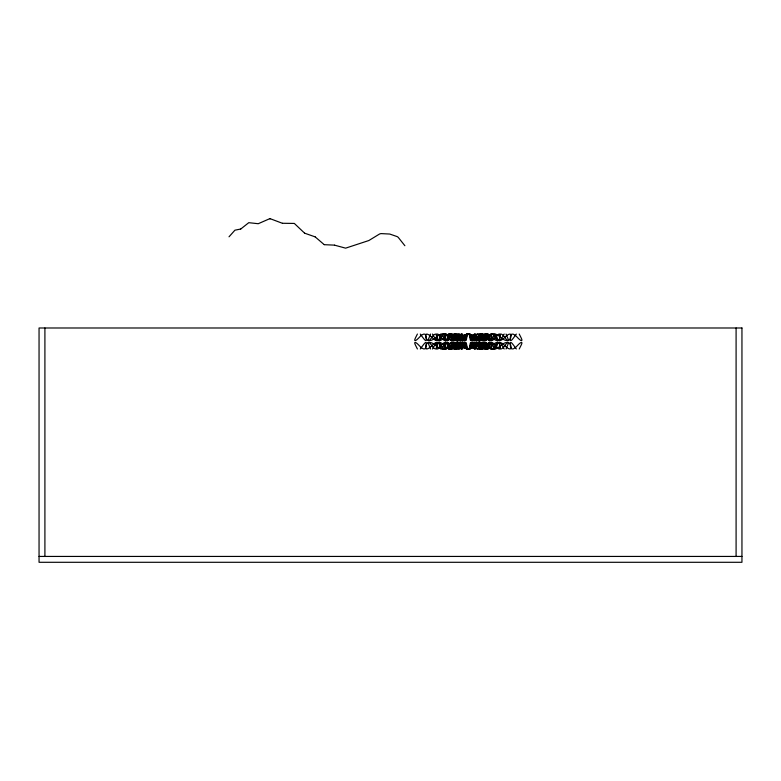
<?xml version="1.0" encoding="UTF-8"?>
<svg xmlns="http://www.w3.org/2000/svg" width="781" height="781" viewBox="0 0 781 781"><rect width="100%" height="100%" fill="white"/><g stroke="black" fill="none" stroke-linecap="round" stroke-linejoin="round"><path stroke-width="1.17" d="M442.144 334.053L444.574 339.218A2.636 0.644 69.9 0 0 445.678 340.643A2.636 0.644 69.9 0 0 445.814 339.218L445.053 335.635A2.636 1.191 61.4 0 1 445.648 334.043A2.636 1.191 61.4 0 1 447.533 335.635L449.71 339.218A2.636 1.757 63.4 0 0 451.75 340.643A2.636 1.757 63.4 0 0 453.078 339.218L453.449 335.635A2.636 2.06 46.7 0 1 455.225 334.043A2.636 2.06 46.7 0 1 457.754 335.635L459.824 339.218A2.636 2.402 36.2 0 0 464.422 339.218L465.837 335.635A2.636 2.382 0 0 1 470.797 335.635L472.212 339.218A2.636 2.402 -36.2 0 0 476.81 339.218L478.88 335.635A2.636 2.06 -46.7 0 1 481.408 334.043A2.636 2.06 -46.7 0 1 483.185 335.635L483.556 339.218A2.636 1.757 -63.4 0 0 484.884 340.643A2.636 1.757 -63.4 0 0 486.924 339.218L489.101 335.635A2.636 1.191 -61.4 0 1 490.985 334.043A2.636 1.191 -61.4 0 1 491.581 335.635L490.819 339.218A2.636 0.644 -69.9 0 0 490.956 340.643A2.636 0.644 -69.9 0 0 492.059 339.218L494.49 334.053M442.144 348.98L444.574 343.816A2.636 0.644 -69.9 0 1 445.678 342.4A2.636 0.644 -69.9 0 1 445.814 343.816L445.053 347.408A2.636 1.191 -61.4 0 0 445.648 348.99A2.636 1.191 -61.4 0 0 447.533 347.408L449.71 343.816A2.636 1.757 -63.4 0 1 451.75 342.4A2.636 1.757 -63.4 0 1 453.078 343.816L453.449 347.408A2.636 2.06 -46.7 0 0 455.225 348.99A2.636 2.06 -46.7 0 0 457.754 347.408L459.824 343.816A2.636 2.402 -36.2 0 1 464.422 343.816L465.837 347.408A2.636 2.382 0 0 0 470.797 347.408L472.212 343.816A2.636 2.402 36.2 0 1 476.81 343.816L478.88 347.408A2.636 2.06 46.7 0 0 481.408 348.99A2.636 2.06 46.7 0 0 483.185 347.408L483.556 343.816A2.636 1.757 63.4 0 1 484.884 342.4A2.636 1.757 63.4 0 1 486.924 343.816L489.101 347.408A2.636 1.191 61.4 0 0 490.985 348.99A2.636 1.191 61.4 0 0 491.581 347.408L490.819 343.816A2.636 0.644 69.9 0 1 490.956 342.4A2.636 0.644 69.9 0 1 492.059 343.816L494.49 348.98M454.737 334.073L453.644 340.633L455.762 334.981A1.308 0.644 -76.9 0 1 456.563 334.043A1.308 0.644 -76.9 0 1 457.031 334.981L456.885 339.647A1.308 0.898 -69.1 0 0 458.701 339.647L460.341 334.981A1.308 1.113 -68 0 1 462.528 334.981L463.231 339.647A1.308 1.22 -43.8 0 0 465.701 339.647L467.058 334.981A1.308 1.289 0 0 1 469.576 334.981L470.933 339.647A1.308 1.22 43.8 0 0 473.403 339.647L474.106 334.981A1.308 1.113 68 0 1 476.293 334.981L477.933 339.647A1.308 0.898 69.1 0 0 479.749 339.647L479.612 334.981A1.308 0.644 76.9 0 1 480.071 334.043A1.308 0.644 76.9 0 1 480.871 334.981L482.99 340.633L481.897 334.073M481.897 348.97L483.029 342.439L480.871 348.053A1.308 0.644 -76.9 0 1 480.071 348.99A1.308 0.644 -76.9 0 1 479.612 348.053L479.749 343.396A1.308 0.898 -69.1 0 0 477.933 343.396L476.293 348.053A1.308 1.113 -68 0 1 474.106 348.053L473.403 343.396A1.308 1.22 -43.8 0 0 470.933 343.396L469.576 348.053A1.308 1.289 0 0 1 467.058 348.053L465.701 343.396A1.308 1.22 43.8 0 0 463.231 343.396L462.528 348.053A1.308 1.113 68 0 1 460.341 348.053L458.701 343.396A1.308 0.898 69.1 0 0 456.885 343.396L457.031 348.053A1.308 0.644 76.9 0 1 456.563 348.99A1.308 0.644 76.9 0 1 455.762 348.053L453.644 342.4L454.737 348.97M448.665 334.053L447.279 339.266A2.089 0.508 -69.4 0 0 447.318 340.643A2.089 0.508 -69.4 0 0 448.314 339.266L450.041 335.303A2.089 1.006 -73 0 1 451.301 334.034A2.089 1.006 -73 0 1 451.974 335.303L451.887 339.266A2.089 1.386 -62.8 0 0 452.941 340.643A2.089 1.386 -62.8 0 0 454.708 339.266L456.651 335.303A2.089 1.747 -62 0 1 459.999 335.303L460.897 339.266A2.089 1.894 -35.4 0 0 464.744 339.266L466.384 335.303A2.089 2.011 0 0 1 470.25 335.303L471.89 339.266A2.089 1.894 35.4 0 0 475.736 339.266L476.635 335.303A2.089 1.747 62 0 1 479.983 335.303L481.936 339.266A2.089 1.386 62.8 0 0 483.693 340.643L486.553 334.034M455.518 348.951L457.471 342.4L456.905 348.141A1.054 0.508 -73 0 0 457.227 348.98A1.054 0.508 -73 0 0 457.939 348.141L459.531 343.181A1.054 0.732 -73.7 0 1 460.985 343.181L461.122 348.141A1.054 0.879 -62.1 0 0 462.928 348.141L464.383 343.181A1.054 0.996 -51.3 0 1 466.355 343.181L467.282 348.141A1.054 1.015 0 0 0 469.352 348.141L470.279 343.181A1.054 0.996 51.3 0 1 472.261 343.181L473.716 348.141A1.054 0.879 62.1 0 0 475.512 348.141L475.649 343.181A1.054 0.732 73.7 0 1 477.103 343.181L478.694 348.141A1.054 0.508 73 0 0 479.407 348.98A1.054 0.508 73 0 0 479.739 348.141L479.143 342.4M481.116 334.083L479.222 340.623M487.969 348.99L489.355 343.777A2.089 0.508 -69.4 0 0 489.326 342.4A2.089 0.508 -69.4 0 0 488.32 343.777L486.592 347.73A2.089 1.006 -73 0 1 485.333 349A2.089 1.006 -73 0 1 484.659 347.73L484.747 343.777A2.089 1.386 -62.8 0 0 483.693 342.4A2.089 1.386 -62.8 0 0 481.936 343.777L479.983 347.73A2.089 1.747 -62 0 1 476.635 347.73L475.736 343.777A2.089 1.894 -35.4 0 0 471.89 343.777L470.25 347.73A2.089 2.011 0 0 1 466.384 347.73L464.744 343.777A2.089 1.894 35.4 0 0 460.897 343.777L459.999 347.73A2.089 1.747 62 0 1 456.651 347.73L454.708 343.777A2.089 1.386 62.8 0 0 452.941 342.4A2.089 1.386 62.8 0 0 451.887 343.777L451.974 347.73A2.089 1.006 73 0 1 451.301 349A2.089 1.006 73 0 1 450.041 347.73L448.314 343.777A2.089 0.508 69.4 0 0 447.318 342.4A2.089 0.508 69.4 0 0 447.279 343.777L448.665 348.99M440.787 334.034L439.137 338.837A3.261 0.761 -63.5 0 0 439.078 340.643A3.261 0.761 -63.5 0 0 440.689 338.837L442.573 335.625A3.261 1.542 -68.3 0 1 444.487 334.014A3.261 1.542 -68.3 0 1 445.434 335.625L445.404 338.837A3.261 2.079 -55.8 0 0 446.908 340.643A3.261 2.079 -55.8 0 0 449.651 338.837L451.799 335.625A3.261 2.665 -55.4 0 1 454.562 334.014A3.261 2.665 -55.4 0 1 456.758 335.625L457.803 338.837A3.261 2.831 -28.3 0 0 463.611 338.837L465.456 335.625A3.261 3.075 0 0 1 471.177 335.625L473.032 338.837A3.261 2.831 28.3 0 0 478.831 338.837L479.876 335.625A3.261 2.665 55.4 0 1 482.082 334.014A3.261 2.665 55.4 0 1 484.835 335.625L486.993 338.837A3.261 2.079 55.8 0 0 489.726 340.643A3.261 2.079 55.8 0 0 491.239 338.837L491.2 335.625A3.261 1.542 68.3 0 1 492.147 334.014A3.261 1.542 68.3 0 1 494.061 335.625L495.945 338.837A3.261 0.761 63.5 0 0 497.556 340.643A3.261 0.761 63.5 0 0 497.497 338.837L495.847 334.034M495.847 349L497.497 344.196A3.261 0.761 -63.5 0 0 497.556 342.4A3.261 0.761 -63.5 0 0 495.945 344.196L494.061 347.418A3.261 1.542 -68.3 0 1 492.147 349.019A3.261 1.542 -68.3 0 1 491.2 347.418L491.239 344.196A3.261 2.079 -55.8 0 0 489.726 342.4A3.261 2.079 -55.8 0 0 486.993 344.196L484.835 347.418A3.261 2.665 -55.4 0 1 482.082 349.019A3.261 2.665 -55.4 0 1 479.876 347.418L478.831 344.196A3.261 2.831 -28.3 0 0 473.032 344.196L471.177 347.418A3.261 3.075 0 0 1 465.456 347.418L463.611 344.196A3.261 2.831 28.3 0 0 457.803 344.196L456.758 347.418A3.261 2.665 55.4 0 1 454.562 349.019A3.261 2.665 55.4 0 1 451.799 347.418L449.651 344.196A3.261 2.079 55.8 0 0 446.908 342.4A3.261 2.079 55.8 0 0 445.404 344.196L445.434 347.418A3.261 1.542 68.3 0 1 444.487 349.019A3.261 1.542 68.3 0 1 442.573 347.418L440.689 344.196A3.261 0.761 63.5 0 0 439.078 342.4A3.261 0.761 63.5 0 0 439.137 344.196L440.787 349M450.081 349L452.726 342.4L452.082 347.857A1.63 0.771 -67.7 0 0 452.521 349.019A1.63 0.771 -67.7 0 0 453.663 347.857L455.606 343.464A1.63 1.113 -68.8 0 1 456.905 342.4A1.63 1.113 -68.8 0 1 457.793 343.464L458.037 347.857A1.63 1.328 -54.6 0 0 460.77 347.857L462.577 343.464A1.63 1.513 -43.4 0 1 465.554 343.464L466.735 347.857A1.63 1.533 0 0 0 469.898 347.857L471.08 343.464A1.63 1.513 43.4 0 1 474.057 343.464L475.863 347.857A1.63 1.328 54.6 0 0 478.597 347.857L478.841 343.464A1.63 1.113 68.8 0 1 479.729 342.4A1.63 1.113 68.8 0 1 481.028 343.464L482.97 347.857A1.63 0.771 67.7 0 0 484.113 349.019A1.63 0.771 67.7 0 0 484.552 347.857L483.908 342.4L486.553 349M430.585 334.073L428.789 338.378A5.086 1.123 -58 0 0 428.623 340.643A5.086 1.123 -58 0 0 431.092 338.378L432.869 336.015A5.086 2.353 -64.2 0 1 437.009 336.015L437.067 338.378A5.086 3.085 -49.5 0 0 439.264 340.643A5.086 3.085 -49.5 0 0 443.383 338.378L445.463 336.015A5.086 4.071 -50.1 0 1 452.629 336.015L453.722 338.378A5.086 4.208 -23.2 0 0 457.686 340.643A5.086 4.208 -23.2 0 0 462.342 338.378L464.178 336.015A5.086 4.696 0 0 1 472.456 336.015L474.292 338.378A5.086 4.208 23.2 0 0 478.958 340.643A5.086 4.208 23.2 0 0 482.912 338.378L484.005 336.015A5.086 4.071 50.1 0 1 491.171 336.015L493.26 338.378A5.086 3.085 49.5 0 0 497.38 340.643A5.086 3.085 49.5 0 0 499.567 338.378L499.625 336.015A5.086 2.353 64.2 0 1 503.765 336.015L505.541 338.378A5.086 1.123 58 0 0 508.011 340.643A5.086 1.123 58 0 0 507.845 338.378L506.049 334.073M506.049 348.97L507.845 344.655A5.086 1.123 -58 0 0 508.011 342.4A5.086 1.123 -58 0 0 505.541 344.655L503.765 347.018A5.086 2.353 -64.2 0 1 499.625 347.018L499.567 344.655A5.086 3.085 -49.5 0 0 497.38 342.4A5.086 3.085 -49.5 0 0 493.26 344.655L491.171 347.018A5.086 4.071 -50.1 0 1 484.005 347.018L482.912 344.655A5.086 4.208 -23.2 0 0 478.958 342.4A5.086 4.208 -23.2 0 0 474.292 344.655L472.456 347.018A5.086 4.696 0 0 1 464.178 347.018L462.342 344.655A5.086 4.208 23.2 0 0 457.686 342.4A5.086 4.208 23.2 0 0 453.722 344.655L452.629 347.018A5.086 4.071 50.1 0 1 445.463 347.018L443.383 344.655A5.086 3.085 49.5 0 0 439.264 342.4A5.086 3.085 49.5 0 0 437.067 344.655L437.009 347.018A5.086 2.353 64.2 0 1 432.869 347.018L431.092 344.655A5.086 1.123 58 0 0 428.623 342.4A5.086 1.123 58 0 0 428.789 344.655L430.585 348.97M417.405 334.043L415.424 337.978A7.751 1.601 -52 0 0 418.723 337.978L420.285 336.347A8.015 3.583 -59.8 0 1 426.172 336.347L426.299 337.978A7.751 4.374 -43.1 0 0 435.31 337.978L437.184 336.347A8.015 6.199 -44.8 0 1 447.386 336.347L448.44 337.978A7.751 5.975 -18.9 0 0 460.741 337.978L462.43 336.347A8.015 7.166 0 0 1 474.204 336.347L475.902 337.978A7.751 5.975 18.9 0 0 488.203 337.978L489.248 336.347A8.015 6.199 44.8 0 1 499.45 336.347L501.324 337.978A7.751 4.374 43.1 0 0 510.335 337.978L510.462 336.347A8.015 3.583 59.8 0 1 516.358 336.347L517.91 337.978A7.751 1.601 52 0 0 521.21 337.978L519.228 334.043M519.228 348.99L521.21 345.056A7.751 1.601 -52 0 0 517.91 345.056L516.358 346.696A8.015 3.583 -59.8 0 1 510.462 346.696L510.335 345.056A7.751 4.374 -43.1 0 0 501.324 345.056L499.45 346.696A8.015 6.199 -44.8 0 1 489.248 346.696L488.203 345.056A7.751 5.975 -18.9 0 0 475.902 345.056L474.204 346.696A8.015 7.166 0 0 1 462.43 346.696L460.741 345.056A7.751 5.975 18.9 0 0 448.44 345.056L447.386 346.696A8.015 6.199 44.8 0 1 437.184 346.696L435.31 345.056A7.751 4.374 43.1 0 0 426.299 345.056L426.172 346.696A8.015 3.583 59.8 0 1 420.285 346.696L418.723 345.056A7.751 1.601 52 0 0 415.424 345.056L417.405 348.99M432.459 349L435.329 344.157A4.09 0.976 -66 0 1 437.116 344.157L436.442 346.979A4.09 1.757 -55.6 0 0 437.262 349A4.09 1.757 -55.6 0 0 440.152 346.979L442.368 344.157A4.09 2.655 -58.7 0 1 447.279 344.157L447.777 346.979A4.09 3.056 -40.2 0 0 450.393 349A4.09 3.056 -40.2 0 0 454.191 346.979L456.368 344.157A4.09 3.632 -31 0 1 463.065 344.157L464.617 346.979A4.09 3.524 0 0 0 468.317 349A4.09 3.524 0 0 0 472.017 346.979L473.569 344.157A4.09 3.632 31 0 1 480.266 344.157L482.443 346.979A4.09 3.056 40.2 0 0 486.251 349A4.09 3.056 40.2 0 0 488.857 346.979L489.365 344.157A4.09 2.655 58.7 0 1 494.266 344.157L496.482 346.979A4.09 1.757 55.6 0 0 499.371 349A4.09 1.757 55.6 0 0 500.191 346.979L499.518 344.157A4.09 0.976 66 0 1 501.314 344.157L504.175 349M504.175 334.043L501.314 338.876A4.09 0.976 -66 0 1 499.518 338.876L500.191 336.055A4.09 1.757 -55.6 0 0 499.371 334.043A4.09 1.757 -55.6 0 0 496.482 336.055L494.266 338.876A4.09 2.655 -58.7 0 1 489.365 338.876L488.857 336.055A4.09 3.056 -40.2 0 0 486.251 334.043A4.09 3.056 -40.2 0 0 482.443 336.055L480.266 338.876A4.09 3.632 -31 0 1 473.569 338.876L472.017 336.055A4.09 3.524 0 0 0 468.317 334.043A4.09 3.524 0 0 0 464.617 336.055L463.065 338.876A4.09 3.632 31 0 1 456.368 338.876L454.191 336.055A4.09 3.056 40.2 0 0 450.393 334.043A4.09 3.056 40.2 0 0 447.777 336.055L447.279 338.876A4.09 2.655 58.7 0 1 442.368 338.876L440.152 336.055A4.09 1.757 55.6 0 0 437.262 334.043A4.09 1.757 55.6 0 0 436.442 336.055L437.116 338.876A4.09 0.976 66 0 1 435.329 338.876L432.459 334.043M420.305 348.961L423.624 344.47A6.277 1.445 -61.7 0 1 426.153 344.47L425.606 346.53A6.277 2.528 -49.6 0 0 430.985 346.53L433.074 344.47A6.277 3.944 -53.7 0 1 439.976 344.47L440.543 346.53A6.277 4.374 -34.1 0 0 449.876 346.53L451.965 344.47A6.277 5.379 -26.5 0 1 461.395 344.47L462.928 346.53A6.277 5.047 0 0 0 473.706 346.53L475.238 344.47A6.277 5.379 26.5 0 1 484.669 344.47L486.758 346.53A6.277 4.374 34.1 0 0 496.091 346.53L496.657 344.47A6.277 3.944 53.7 0 1 503.56 344.47L505.649 346.53A6.277 2.528 49.6 0 0 511.028 346.53L510.481 344.47A6.277 1.445 61.7 0 1 513.01 344.47L516.329 348.961M516.329 334.073L513.01 338.573A6.277 1.445 -61.7 0 1 510.481 338.573L511.028 336.513A6.277 2.528 -49.6 0 0 505.649 336.513L503.56 338.573A6.277 3.944 -53.7 0 1 496.657 338.573L496.091 336.513A6.277 4.374 -34.1 0 0 486.758 336.513L484.669 338.573A6.277 5.379 -26.5 0 1 475.238 338.573L473.706 336.513A6.277 5.047 0 0 0 462.928 336.513L461.395 338.573A6.277 5.379 26.5 0 1 451.965 338.573L449.876 336.513A6.277 4.374 34.1 0 0 440.543 336.513L439.976 338.573A6.277 3.944 53.7 0 1 433.074 338.573L430.985 336.513A6.277 2.528 49.6 0 0 425.606 336.513L426.153 338.573A6.277 1.445 61.7 0 1 423.624 338.573L420.305 334.073M229.018 236.809L234.935 230.18L240.685 229.048M240.763 229.018L248.758 222.683L258.238 223.717L269.601 218.748M269.67 218.739L270.353 218.758M479.163 342.4L481.116 348.951M39.05 556.433L741.95 556.433M282.478 223.278L294.33 223.434L304.58 233.138M282.351 223.268L270.372 218.768M334.375 245.127L324.291 244.687M334.493 245.146L345.622 248.153L368.857 240.528L379.312 234.154A1.582 0.498 -13.2 0 1 381.44 233.617L389.748 234.046L396.992 236.545A1.582 0.596 40.4 0 1 398.476 237.658L404.88 245.732M315.124 236.858L304.649 233.187M479.095 340.584L479.739 334.903A1.054 0.508 -73 0 0 479.407 334.063A1.054 0.508 -73 0 0 478.694 334.903L477.103 339.852A1.054 0.732 -73.7 0 1 475.649 339.852L475.512 334.903A1.054 0.879 -62.1 0 0 473.716 334.903L472.261 339.852A1.054 0.996 -51.3 0 1 470.279 339.852L469.352 334.903A1.054 1.015 0 0 0 467.282 334.903L466.355 339.852A1.054 0.996 51.3 0 1 464.383 339.852L462.928 334.903A1.054 0.879 62.1 0 0 461.122 334.903L460.985 339.852A1.054 0.732 73.7 0 1 459.531 339.852L457.939 334.903A1.054 0.508 73 0 0 457.227 334.063A1.054 0.508 73 0 0 456.905 334.903L457.412 340.623L455.518 334.083M315.202 236.916L324.174 244.619M450.081 334.034L452.726 340.643L452.082 335.176A1.63 0.771 67.7 0 1 452.521 334.014A1.63 0.771 67.7 0 1 453.663 335.176L455.606 339.579A1.63 1.113 68.8 0 0 456.905 340.643A1.63 1.113 68.8 0 0 457.793 339.579L458.037 335.176A1.63 1.328 54.6 0 1 460.77 335.176L462.577 339.579A1.63 1.513 43.4 0 0 465.554 339.579L466.735 335.176A1.63 1.533 0 0 1 469.898 335.176L471.08 339.579A1.63 1.513 -43.4 0 0 474.057 339.579L475.863 335.176A1.63 1.328 -54.6 0 1 478.597 335.176L478.841 339.579A1.63 1.113 -68.8 0 0 479.729 340.643A1.63 1.113 -68.8 0 0 481.028 339.579L482.97 335.176A1.63 0.771 -67.7 0 1 484.113 334.014A1.63 0.771 -67.7 0 1 484.552 335.176L483.781 340.536A2.089 1.386 62.8 0 0 484.747 339.266L484.659 335.303A2.089 1.006 73 0 1 485.333 334.034A2.089 1.006 73 0 1 486.592 335.303L488.32 339.266A2.089 0.508 69.4 0 0 489.326 340.643A2.089 0.508 69.4 0 0 489.355 339.266L487.969 334.053M736.092 327.991L736.092 556.433M44.907 327.991L44.907 556.433M486.924 343.816A2.636 1.757 63.4 0 0 484.884 342.4A2.636 1.757 63.4 0 0 483.556 343.816M483.185 347.408A2.636 2.06 46.7 0 1 481.408 348.99A2.636 2.06 46.7 0 1 478.88 347.408M459.824 343.816A2.636 2.402 -36.2 0 1 464.422 343.816M453.078 343.816A2.636 1.757 -63.4 0 0 451.75 342.4A2.636 1.757 -63.4 0 0 449.71 343.816M447.533 347.408A2.636 1.191 -61.4 0 1 445.648 348.99A2.636 1.191 -61.4 0 1 445.053 347.408M445.814 343.816A2.636 0.644 -69.9 0 0 445.678 342.4A2.636 0.644 -69.9 0 0 444.574 343.816M486.924 339.218A2.636 1.757 -63.4 0 1 484.884 340.643A2.636 1.757 -63.4 0 1 483.556 339.218M478.88 335.635A2.636 2.06 -46.7 0 1 481.408 334.043A2.636 2.06 -46.7 0 1 483.185 335.635M453.078 339.218A2.636 1.757 63.4 0 1 451.75 340.643A2.636 1.757 63.4 0 1 449.71 339.218M445.053 335.635A2.636 1.191 61.4 0 1 445.648 334.043A2.636 1.191 61.4 0 1 447.533 335.635M445.814 339.218A2.636 0.644 69.9 0 1 445.678 340.643A2.636 0.644 69.9 0 1 444.574 339.218M464.422 339.218A2.636 2.402 36.2 0 1 459.824 339.218M741.95 327.991L39.05 327.991L39.05 562.291L741.95 562.291L741.95 327.991"/></g></svg>
